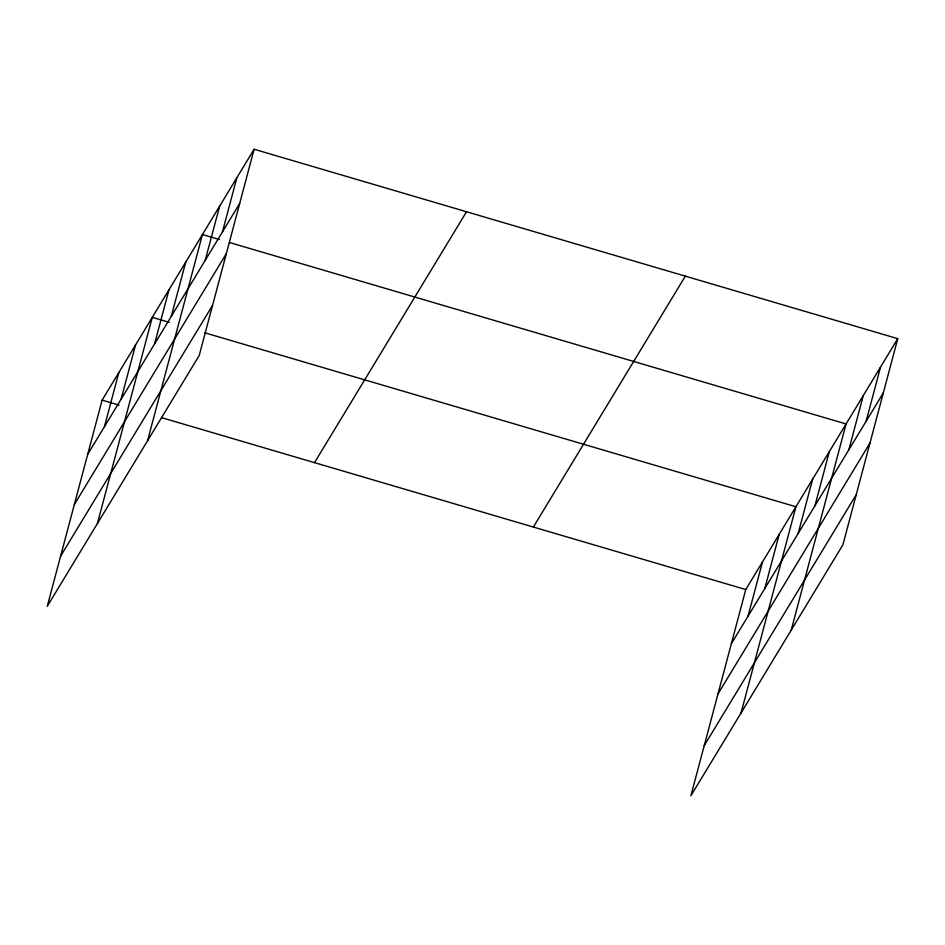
<?xml version="1.0" encoding="UTF-8"?>
<svg xmlns="http://www.w3.org/2000/svg" width="945" height="945" viewBox="0 0 945 945"><rect width="100%" height="100%" fill="white"/><g stroke="black" fill="none" stroke-linecap="round" stroke-linejoin="round"><path stroke-width="1.42" d="M254.11 149.239L102.119 400.137L47.25 606.336L199.241 355.45L254.11 149.239L897.75 338.664L842.881 544.863L690.889 795.761L745.759 589.55L897.75 338.664M104.411 426.75L118.834 372.543M121.125 399.156L135.548 344.937M97.406 523.542L152.275 317.343L169.261 322.339M154.567 343.956L168.99 289.749M171.281 316.362L185.716 262.143M147.562 440.748L202.431 234.549L219.417 239.546M205.23 260.324L219.653 206.116M222.453 231.891L236.876 177.684M748.05 616.164L762.473 561.956M764.777 588.57L779.2 534.362M741.045 712.967L795.914 506.756L204.663 332.758M798.206 533.37L812.629 479.162M814.933 505.776L829.356 451.568M791.213 630.161L846.07 423.962L229.34 242.463M848.87 449.749L863.293 395.53M866.104 421.305L880.527 367.097M87.696 454.344L239.687 203.458M74.348 504.5L226.339 253.614M60.598 556.18L212.59 305.294M314.52 462.648L466.511 211.751M533.358 527.05L685.349 276.153M731.335 643.769L883.327 392.872M717.987 693.925L869.979 443.028M704.238 745.605L856.229 494.707M102.119 400.137L119.105 405.133M161.583 417.643L745.759 589.55"/></g></svg>
